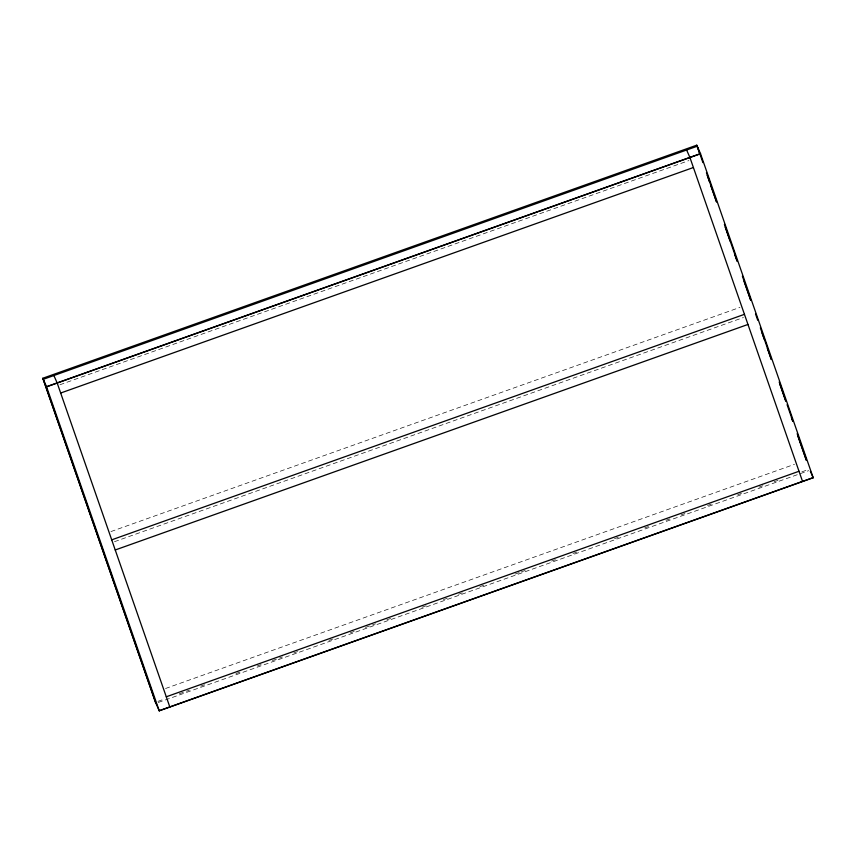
<?xml version="1.0" encoding="UTF-8"?>
<svg xmlns="http://www.w3.org/2000/svg" width="856" height="856" viewBox="0 0 856 856"><rect width="100%" height="100%" fill="white"/><g stroke="black" fill="none" stroke-linecap="round" stroke-linejoin="round"><path stroke-width="0.64" stroke-dasharray="4.28 3.21" d="M59.909 384.761L688.877 160.586M110.959 531.565L739.916 307.4M114.479 541.698L743.436 317.523M165.518 688.513L794.486 464.337M157.964 701.364L164.256 699.117M179.343 693.735L189.411 690.15M200.721 686.116L204.498 684.779M235.935 673.565L240.964 671.778M257.314 665.947L261.091 664.609M272.411 660.575L282.469 656.98M293.79 652.946L297.556 651.609M329.004 640.395L334.033 638.608M350.382 632.777L354.149 631.439M365.469 627.405L375.527 623.821M386.848 619.787L390.625 618.439M422.062 607.236L427.091 605.438M443.44 599.607L447.217 598.269M458.538 594.235L462.304 592.887M479.916 586.617L483.683 585.269M515.13 574.066L520.159 572.268M521.411 571.819L525.188 570.481M551.596 561.065L555.373 559.717M572.974 553.447L576.751 552.099M614.48 538.649L618.246 537.311M644.654 527.895L648.431 526.547M666.032 520.277L669.809 518.929M681.13 514.895L684.896 513.547M707.538 505.479L711.315 504.141M737.722 494.725L741.489 493.377M759.101 487.107L762.867 485.759M774.188 481.725L777.965 480.387M801.858 471.87L808.15 469.623M158.274 702.466L808.695 470.65"/><path stroke-width="1.28" d="M42.8 378.256L696.752 145.178L700.55 153.748L46.599 386.826L42.8 378.256L155.45 702.252L159.248 710.822L813.2 477.744L700.486 153.609L46.534 386.687L159.248 710.822M60.669 393.032L693.403 167.519M111.708 539.847L744.453 314.334M115.228 549.98L747.973 324.456M166.278 696.795L799.012 471.271M159.195 710.694L813.147 477.616M686.608 150.003L689.883 157.397L802.532 481.393M810.332 471.281L813.2 477.744M53.875 375.527L57.149 382.91L169.798 706.917M702.915 162.619L697.212 146.226L43.271 379.304L155.92 703.311M706.425 172.709L716.504 201.695M724.39 224.39L737.102 260.952M742.366 276.081L750.691 300.039M755.516 313.906L757.71 320.208M760.342 327.773L771.299 359.285M779.185 381.979L785.765 400.897M787.081 404.674L792.774 421.066M797.161 433.671L806.363 460.143M696.752 145.178L699.384 152.743M707.27 175.427L709.463 181.739M710.78 185.517L716.472 201.909M725.246 227.118L730.061 240.985M734.887 254.853L737.08 261.155M744.089 281.335L750.669 300.242M762.065 333.016L764.258 339.318M767.318 348.146L771.267 359.499M780.03 384.708L785.733 401.1M791.426 417.482L792.742 421.27M798.006 436.4L806.331 460.346"/></g></svg>
